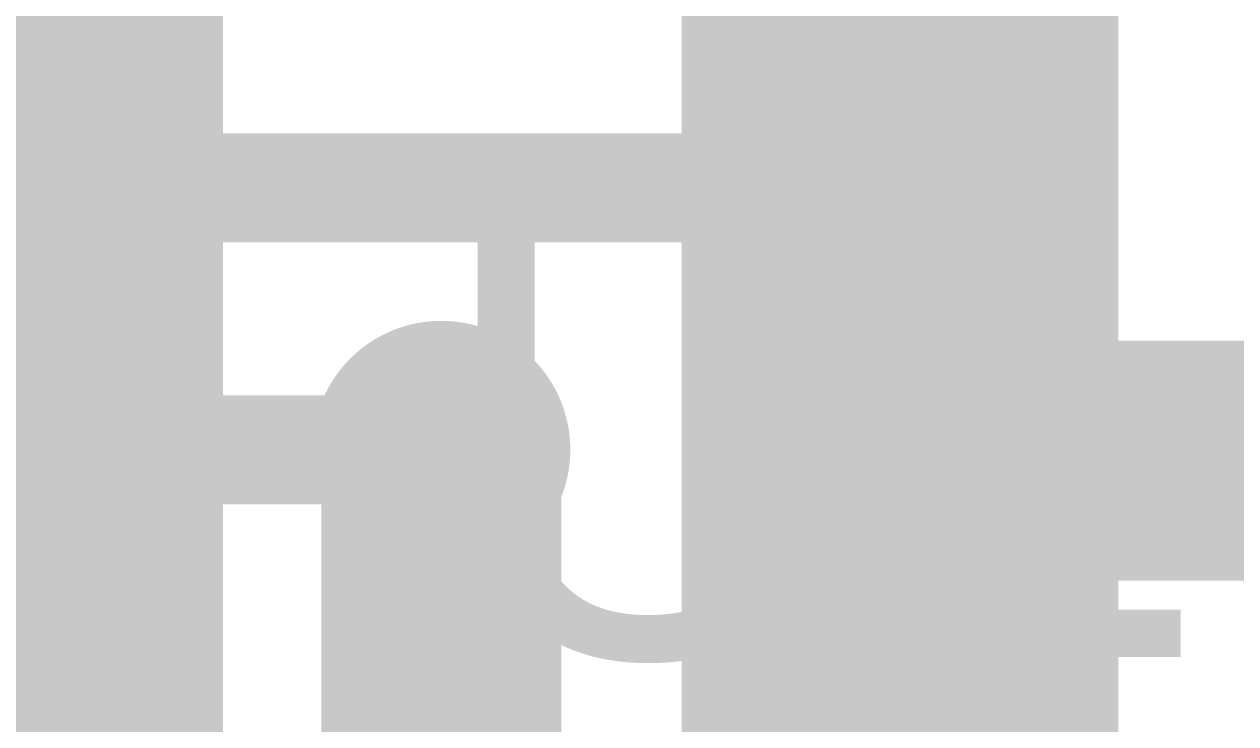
# Model space of a CAD drawing. Header units: millimetres. Extents: x -0.14 to 1.19, y -0.12 to 0.99.
# Drawn here: x 0.6038 to 0.7148, y 0.6659 to 0.73 of the extents above; entities that cross this region are included whole.
import ezdxf

# ---------------------------------------------------------------- set-up
doc = ezdxf.new("R2010")
doc.units = ezdxf.units.MM
doc.header["$MEASUREMENT"] = 0
for name, color, linetype in [('BottomLayer', 5, 'Continuous'), ('TopLayer', 1, 'Continuous'), ('TopOverlay', 2, 'Continuous'), ('ViaHoleLayer', 16, 'Continuous')]:
    doc.layers.add(name, color=color, linetype=linetype)
doc.styles.add('Arial', font='arial.ttf', dxfattribs={"height": 0.2})

msp = doc.modelspace()

# ---------------------------------------------------------------- hatches: boundary and pattern name
at = {"layer": 'BottomLayer'}
h = msp.add_hatch(color=5, dxfattribs=at)
edge = h.paths.add_edge_path()
edge.add_arc((0.642, 0.691), 0.01181, 0, 360)
h = msp.add_hatch(color=5, dxfattribs=at)
edge = h.paths.add_edge_path()
edge.add_arc((0.684, 0.69), 0.01181, 0, 360)
at = {"layer": 'TopLayer'}
h = msp.add_hatch(color=1, dxfattribs=at)
edge = h.paths.add_edge_path()
edge.add_arc((0.642, 0.691), 0.01181, 0, 360)
h = msp.add_hatch(color=1, dxfattribs=at)
edge = h.paths.add_edge_path()
edge.add_arc((0.684, 0.69), 0.01181, 0, 360)
at = {"layer": 'ViaHoleLayer'}
h = msp.add_hatch(color=16, dxfattribs=at)
edge = h.paths.add_edge_path()
edge.add_arc((0.642, 0.691), 0.00591, 0, 360)
h = msp.add_hatch(color=16, dxfattribs=at)
edge = h.paths.add_edge_path()
edge.add_arc((0.684, 0.69), 0.00591, 0, 360)

# ---------------------------------------------------------------- linework, layer by layer
at = {"layer": 'BottomLayer'}
for points, const_width in [([(0.684, 0.69), (0.684, 0.78357)], 0.04), ([(0.611, 0.421), (0.611, 0.76)], 0.022), ([(0.684, 0.483), (0.684, 0.69)], 0.04), ([(0.642, 0.608), (0.642, 0.691)], 0.022)]:
    msp.add_lwpolyline(points, dxfattribs=dict(at, const_width=const_width))
for points, const_width in [([(0.674, 0.69, 1), (0.694, 0.69, 1)], 0.02), ([(0.674, 0.69, 1), (0.694, 0.69, 1)], 0.02), ([(0.6365, 0.691, 1), (0.6475, 0.691, 1)], 0.011)]:
    msp.add_lwpolyline(points, format="xyb", close=True, dxfattribs=dict(at, const_width=const_width))
at = {"layer": 'TopLayer'}
for points, const_width in [([(0.679, 0.715), (0.70617, 0.74217)], 0.01), ([(0.524, 0.715), (0.679, 0.715)], 0.01), ([(0.684, 0.69), (0.875, 0.69)], 0.022), ([(0.551, 0.691), (0.643, 0.691)], 0.01)]:
    msp.add_lwpolyline(points, dxfattribs=dict(at, const_width=const_width))
for points, const_width in [([(0.6765, 0.715, 1), (0.6815, 0.715, 1)], 0.005), ([(0.6765, 0.715, 1), (0.6815, 0.715, 1)], 0.005), ([(0.6785, 0.69, 1), (0.6895, 0.69, 1)], 0.011), ([(0.6405, 0.691, 1), (0.6455, 0.691, 1)], 0.005)]:
    msp.add_lwpolyline(points, format="xyb", close=True, dxfattribs=dict(at, const_width=const_width))

# ---------------------------------------------------------------- texts
at = {"layer": 'TopOverlay', "style": 'Arial'}
msp.add_text('U18', height=0.04, dxfattribs=at).set_placement((0.64102, 0.67201))

doc.saveas('drawing.dxf')
